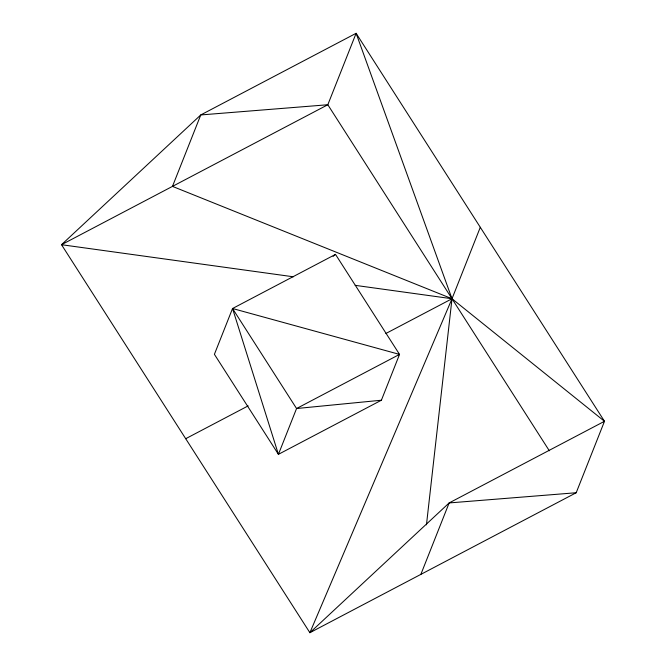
<?xml version="1.0" encoding="UTF-8"?>
<svg xmlns="http://www.w3.org/2000/svg" width="666" height="666" viewBox="0 0 666 666"><rect width="100%" height="100%" fill="white"/><g stroke="black" fill="none" stroke-linecap="round" stroke-linejoin="round"><path stroke-width="1" d="M426.456 524.833L452.006 298.743L480.294 227.297M232.542 308.508L214.402 354.32L278.421 454.337L381.393 400.224L399.533 354.404L335.514 254.387L232.542 308.508L278.421 454.337L296.561 408.524L399.533 354.404L232.542 308.508L296.561 408.524L381.393 400.224M420.854 574.383L449.142 502.938L604.487 421.295L356.11 33.3L200.766 114.943L61.513 244.705L309.89 632.7L576.198 492.74L604.487 421.295L452.006 298.743L172.477 186.388L200.766 114.943L327.822 104.745L549.342 450.799M333.1 256.377L335.514 254.387M185.706 438.703L248.152 405.885M385.889 333.491L452.006 298.743L356.11 33.3L327.822 104.745L61.513 244.705L293.34 276.79M576.198 492.74L449.142 502.938L309.89 632.7L452.006 298.743L355.161 285.339"/></g></svg>
